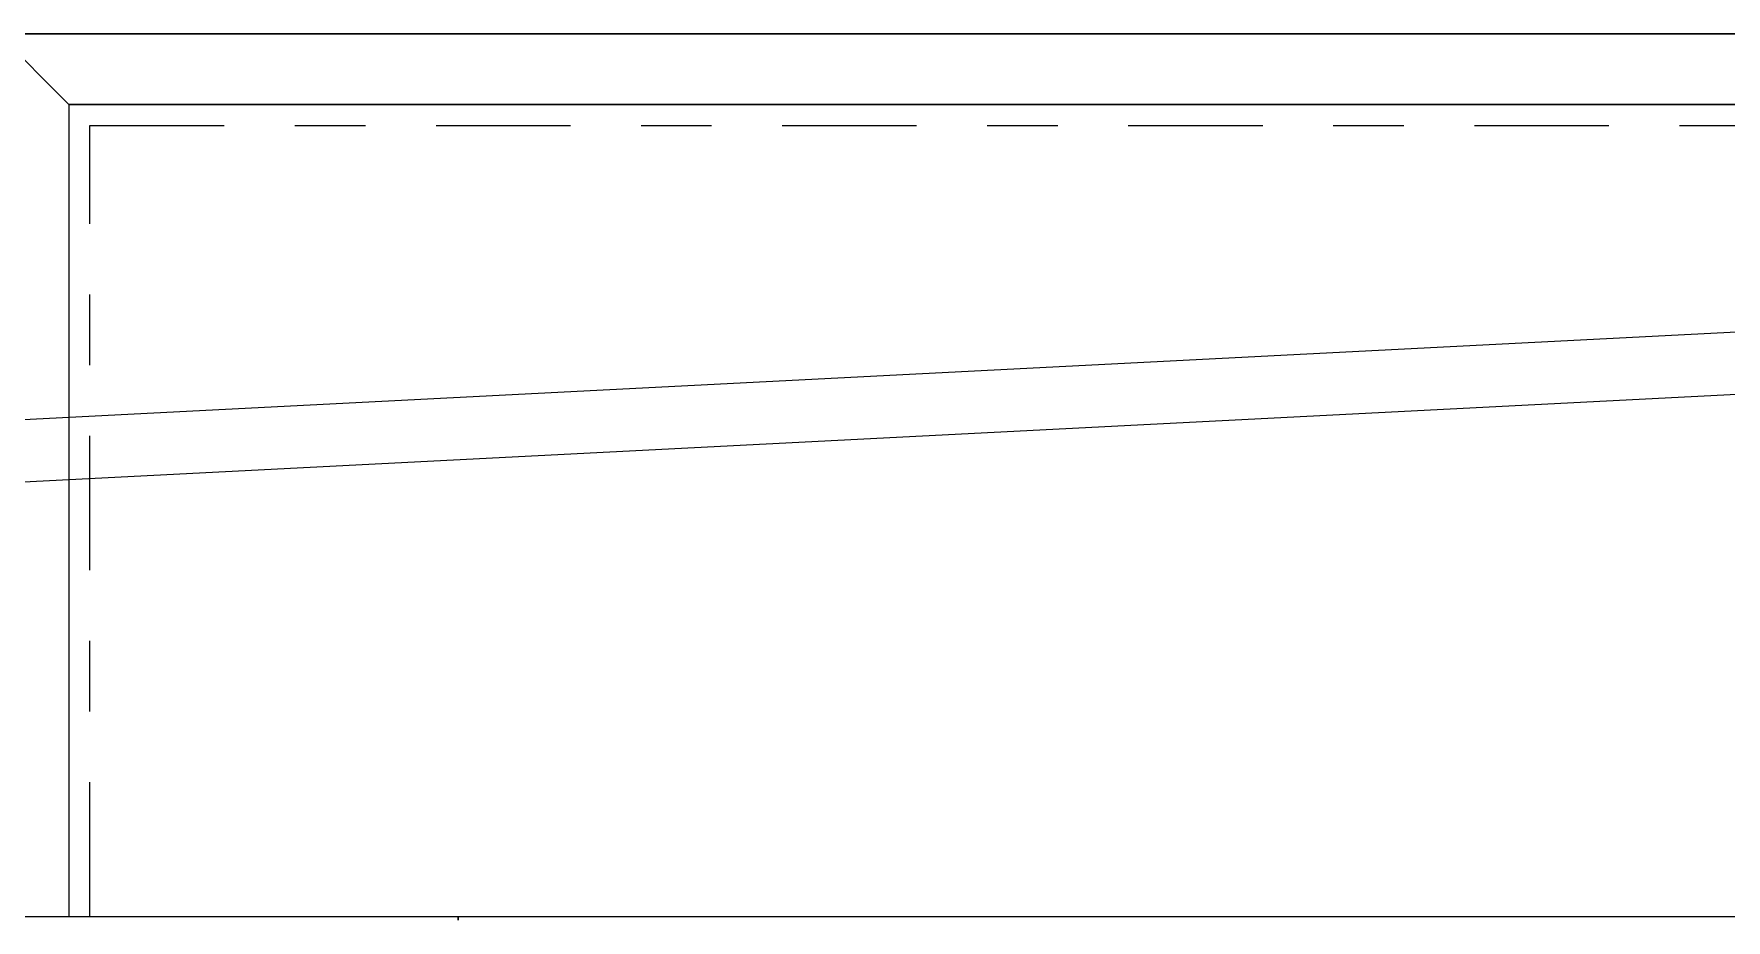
# Model space of a CAD drawing. Header units: millimetres. Extents: x 1573 to 2177, y 1587 to 1932.
# Drawn here: x 1780.855 to 1783.253, y 1910.467 to 1911.722 of the extents above; entities that cross this region are included whole.
import ezdxf

# ---------------------------------------------------------------- set-up
doc = ezdxf.new("R2010")
doc.units = ezdxf.units.MM
doc.header["$LTSCALE"] = 0.03
doc.linetypes.add('DASHDOT', pattern=[25.4, 12.7, -6.35, 0, -6.35])
doc.layers.add('-HIDRO', color=8, linetype='Continuous')
doc.layers.add('TigreCad', color=2, linetype='Continuous', lineweight=13)

msp = doc.modelspace()

# ---------------------------------------------------------------- linework, layer by layer
at = {"layer": '-HIDRO'}
for p, q in [((1780.8041, 1911.7217), (1787.2563, 1911.7217)), ((1780.9041, 1911.6217), (1780.8041, 1911.7217)), ((1780.8041, 1911.7217), (1780.9041, 1911.6217)), ((1787.2563, 1911.7217), (1780.8041, 1911.7217)), ((1780.8041, 1911.7217), (1780.9041, 1911.6217)), ((1787.2563, 1911.7217), (1780.8041, 1911.7217)), ((1787.2563, 1911.6217), (1780.9041, 1911.6217)), ((1780.9041, 1911.6217), (1780.9041, 1910.4716)), ((1780.9041, 1911.6217), (1787.2563, 1911.6217)), ((1780.9041, 1911.6217), (1787.2563, 1911.6217)), ((1781.7041, 1911.6217), (1780.9041, 1911.6217)), ((1780.9041, 1911.6217), (1780.9041, 1910.8217)), ((1780.8041, 1910.4716), (1781.4561, 1910.4716)), ((1781.4561, 1910.4665), (1781.4561, 1910.4716)), ((1781.4561, 1910.4716), (1786.3348, 1910.4716)), ((1781.4561, 1910.4716), (1781.4561, 1910.4665))]:
    msp.add_line(p, q, dxfattribs=at)
at = {"layer": '-HIDRO', "linetype": 'DASHDOT', "ltscale": 0.5}
for p, q in [((1780.9341, 1911.5917), (1784.0302, 1911.5917)), ((1780.9341, 1910.4716), (1780.9341, 1911.5917))]:
    msp.add_line(p, q, dxfattribs=at)
at = {"layer": 'TigreCad', "ltscale": 100}
for p, q in [((1787.5639, 1911.5186), (1779.2298, 1911.0929)), ((1787.5684, 1911.4306), (1779.2343, 1911.005))]:
    msp.add_line(p, q, dxfattribs=at)

doc.saveas('drawing.dxf')
